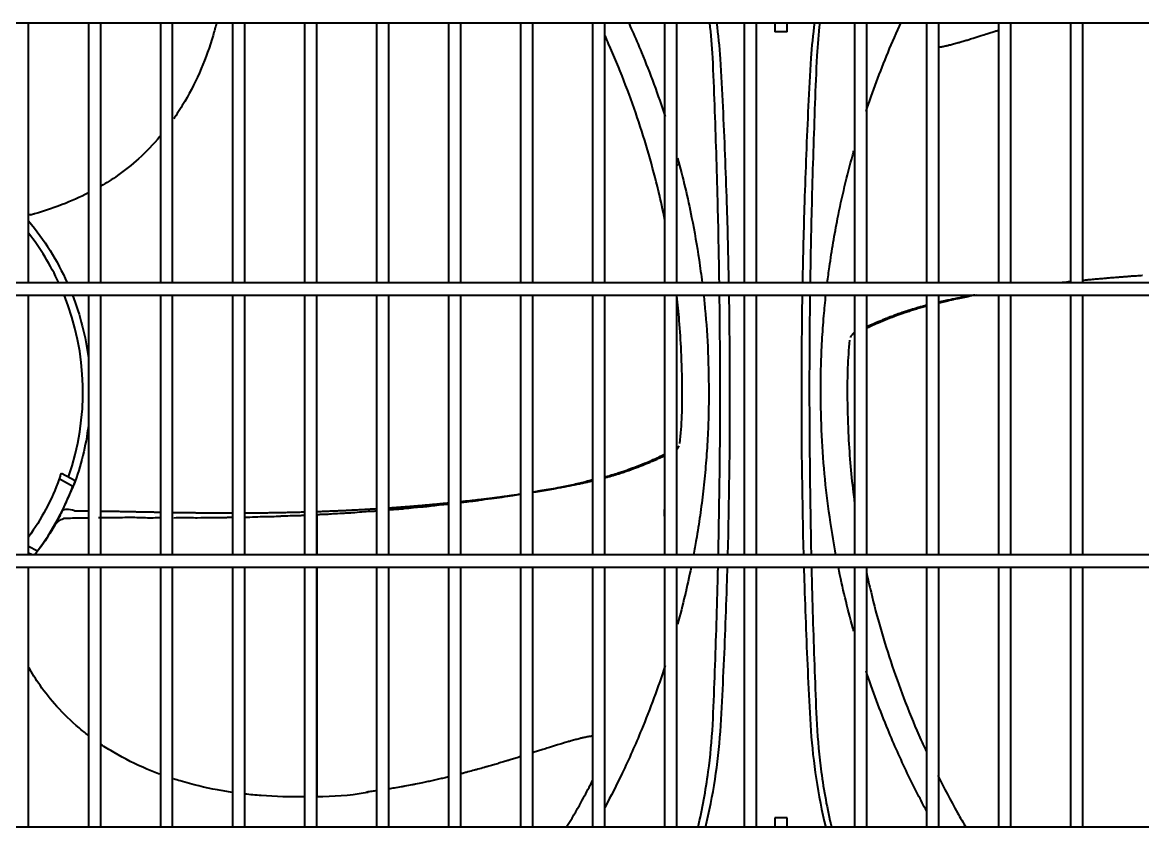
# Model space of a CAD drawing. Extents: x 58467 to 79089, y -33726 to -17391.
# Drawn here: x 78410.26 to 78446.81, y -19302.02 to -19275.75 of the extents above; entities that cross this region are included whole.
import ezdxf

# ---------------------------------------------------------------- set-up
doc = ezdxf.new("R2010")
doc.units = 0
doc.header["$LTSCALE"] = 100
doc.layers.add('+ENTE-ST-DOSEME USTU KONDDRENAJ', color=110, linetype='DOSEMEUSTUKONDENSDRENAJ_LINE', lineweight=40)
doc.linetypes.add('DOSEMEUSTUKONDENSDRENAJ_LINE', pattern='A,300,-40,["CD",Standard,S=15,R=0,X=-35,Y=-7.5],0', length=340)

# ---------------------------------------------------------------- blocks, each defined once
blk = doc.blocks.new('2 KAT SOL')
at = {"color": 3}
for p, q in [((54065.854, -31976.849, -3.539), (54184.216, -31976.849, -3.539)), ((54101.055, -31985.329, -3.539), (54101.055, -31976.85, -3.539)), ((54103.006, -31976.85, -3.539), (54103.006, -31985.329, -3.539)), ((54103.406, -31985.329, -3.539), (54103.406, -31976.85, -3.539)), ((54105.355, -31976.85, -3.539), (54105.355, -31985.329, -3.539)), ((54105.755, -31985.329, -3.539), (54105.755, -31976.85, -3.539)), ((54107.705, -31976.85, -3.539), (54107.705, -31985.329, -3.539)), ((54108.105, -31985.329, -3.539), (54108.105, -31976.85, -3.539)), ((54110.055, -31976.85, -3.539), (54110.055, -31985.329, -3.539)), ((54110.455, -31985.329, -3.539), (54110.455, -31976.85, -3.539)), ((54112.404, -31976.85, -3.539), (54112.404, -31985.329, -3.539)), ((54112.804, -31985.329, -3.539), (54112.804, -31976.85, -3.539)), ((54114.754, -31976.85, -3.539), (54114.754, -31985.329, -3.539)), ((54115.154, -31985.329, -3.539), (54115.154, -31976.85, -3.539)), ((54117.104, -31976.85, -3.539), (54117.104, -31985.329, -3.539)), ((54117.503, -31985.329, -3.539), (54117.503, -31976.85, -3.539)), ((54119.453, -31976.85, -3.539), (54119.453, -31985.329, -3.539)), ((54119.853, -31985.329, -3.539), (54119.853, -31976.85, -3.539)), ((54121.803, -31976.85, -3.539), (54121.803, -31985.329, -3.539)), ((54122.203, -31985.329, -3.539), (54122.203, -31976.85, -3.539)), ((54124.402, -31976.85, -3.539), (54124.402, -31985.328, -3.539)), ((54124.802, -31985.328, -3.539), (54124.802, -31976.85, -3.539)), ((54125.402, -31976.849, -3.539), (54125.402, -31977.149, -3.539)), ((54125.802, -31977.149, -3.539), (54125.802, -31976.849, -3.539)), ((54128.002, -31976.85, -3.539), (54128.002, -31985.329, -3.539)), ((54128.402, -31985.329, -3.539), (54128.402, -31976.85, -3.539)), ((54130.351, -31976.85, -3.539), (54130.351, -31985.329, -3.539)), ((54130.751, -31985.329, -3.539), (54130.751, -31976.85, -3.539)), ((54132.701, -31976.85, -3.539), (54132.701, -31985.329, -3.539)), ((54133.101, -31985.329, -3.539), (54133.101, -31976.85, -3.539)), ((54135.051, -31976.85, -3.539), (54135.051, -31985.329, -3.539)), ((54135.451, -31985.329, -3.539), (54135.451, -31976.85, -3.539)), ((54122.252, -31981.47, -3.539), (54122.203, -31981.511, -3.539)), ((54184.216, -31985.328, -3.539), (54065.854, -31985.328, -3.539)), ((54065.854, -31985.728, -3.539), (54184.216, -31985.728, -3.539)), ((54101.055, -31994.206, -3.539), (54101.055, -31985.729, -3.539)), ((54103.006, -31985.729, -3.539), (54103.006, -31994.206, -3.539)), ((54103.406, -31994.206, -3.539), (54103.406, -31985.729, -3.539)), ((54105.355, -31985.729, -3.539), (54105.355, -31994.206, -3.539)), ((54105.755, -31994.206, -3.539), (54105.755, -31985.729, -3.539)), ((54107.705, -31985.729, -3.539), (54107.705, -31994.206, -3.539)), ((54108.105, -31994.206, -3.539), (54108.105, -31985.729, -3.539)), ((54110.055, -31985.729, -3.539), (54110.055, -31994.206, -3.539)), ((54110.455, -31994.206, -3.539), (54110.455, -31985.729, -3.539)), ((54112.404, -31985.729, -3.539), (54112.404, -31994.206, -3.539)), ((54112.804, -31994.206, -3.539), (54112.804, -31985.729, -3.539)), ((54114.754, -31985.729, -3.539), (54114.754, -31994.206, -3.539)), ((54115.154, -31994.206, -3.539), (54115.154, -31985.729, -3.539)), ((54117.104, -31985.729, -3.539), (54117.104, -31994.206, -3.539)), ((54117.503, -31994.206, -3.539), (54117.503, -31985.729, -3.539)), ((54119.453, -31985.729, -3.539), (54119.453, -31994.206, -3.539)), ((54119.853, -31994.206, -3.539), (54119.853, -31985.729, -3.539)), ((54121.803, -31985.729, -3.539), (54121.803, -31994.206, -3.539)), ((54122.203, -31994.206, -3.539), (54122.203, -31985.729, -3.539)), ((54124.402, -31985.728, -3.539), (54124.402, -31994.207, -3.539)), ((54124.802, -31994.207, -3.539), (54124.802, -31985.728, -3.539)), ((54128.002, -31985.729, -3.539), (54128.002, -31994.206, -3.539)), ((54128.402, -31994.206, -3.539), (54128.402, -31985.729, -3.539)), ((54130.351, -31985.729, -3.539), (54130.351, -31994.206, -3.539)), ((54130.751, -31994.206, -3.539), (54130.751, -31985.729, -3.539)), ((54132.701, -31985.729, -3.539), (54132.701, -31994.206, -3.539)), ((54133.101, -31994.206, -3.539), (54133.101, -31985.729, -3.539)), ((54135.051, -31985.729, -3.539), (54135.051, -31994.206, -3.539)), ((54135.451, -31994.206, -3.539), (54135.451, -31985.729, -3.539)), ((54102.501, -31991.972, -3.539), (54102.057, -31991.729, -3.539)), ((54102.125, -31991.538, -3.539), (54102.571, -31991.782, -3.539)), ((54110.459, -31992.886, -3.539), (54110.459, -31994.207, -3.539)), ((54101.055, -31993.916, -3.539), (54101.346, -31994.076, -3.539)), ((54184.216, -31994.207, -3.539), (54065.854, -31994.207, -3.539)), ((54101.168, -31994.207, -3.539), (54101.055, -31994.145, -3.539)), ((54065.854, -31994.607, -3.539), (54184.216, -31994.607, -3.539)), ((54101.055, -32003.085, -3.539), (54101.055, -31994.606, -3.539)), ((54103.006, -31994.606, -3.539), (54103.006, -32003.085, -3.539)), ((54103.406, -32003.085, -3.539), (54103.406, -31994.606, -3.539)), ((54105.355, -31994.606, -3.539), (54105.355, -32003.085, -3.539)), ((54105.755, -32003.085, -3.539), (54105.755, -31994.606, -3.539)), ((54107.705, -31994.606, -3.539), (54107.705, -32003.085, -3.539)), ((54108.105, -32003.085, -3.539), (54108.105, -31994.606, -3.539)), ((54110.055, -31994.606, -3.539), (54110.055, -32003.085, -3.539)), ((54110.455, -32003.085, -3.539), (54110.455, -31994.606, -3.539)), ((54110.459, -31994.607, -3.539), (54110.459, -32002.084, -3.539)), ((54112.404, -31994.606, -3.539), (54112.404, -32003.085, -3.539)), ((54112.804, -32003.085, -3.539), (54112.804, -31994.606, -3.539)), ((54114.754, -31994.606, -3.539), (54114.754, -32003.085, -3.539)), ((54115.154, -32003.085, -3.539), (54115.154, -31994.606, -3.539)), ((54117.104, -31994.606, -3.539), (54117.104, -32003.085, -3.539)), ((54117.503, -32003.085, -3.539), (54117.503, -31994.606, -3.539)), ((54119.453, -31994.606, -3.539), (54119.453, -32003.085, -3.539)), ((54119.853, -32003.085, -3.539), (54119.853, -31994.606, -3.539)), ((54121.803, -31994.606, -3.539), (54121.803, -32003.085, -3.539)), ((54122.203, -32003.085, -3.539), (54122.203, -31994.606, -3.539)), ((54124.402, -31994.607, -3.539), (54124.402, -32003.085, -3.539)), ((54124.802, -32003.085, -3.539), (54124.802, -31994.607, -3.539)), ((54128.002, -31994.606, -3.539), (54128.002, -32003.085, -3.539)), ((54128.402, -32003.085, -3.539), (54128.402, -31994.606, -3.539)), ((54130.351, -31994.606, -3.539), (54130.351, -32003.085, -3.539)), ((54130.751, -32003.085, -3.539), (54130.751, -31994.606, -3.539)), ((54132.701, -31994.606, -3.539), (54132.701, -32003.085, -3.539)), ((54133.101, -32003.085, -3.539), (54133.101, -31994.606, -3.539)), ((54135.051, -31994.606, -3.539), (54135.051, -32003.085, -3.539)), ((54135.451, -32003.085, -3.539), (54135.451, -31994.606, -3.539)), ((54125.402, -32002.785, -3.539), (54125.402, -32003.085, -3.539)), ((54125.802, -32002.785, -3.539), (54125.402, -32002.785, -3.539)), ((54125.802, -32003.085, -3.539), (54125.802, -32002.785, -3.539)), ((54184.216, -32003.085, -3.539), (54065.854, -32003.085, -3.539))]:
    blk.add_line(p, q, dxfattribs=at)
at = {"color": 3, "extrusion": (5.03151e-06, -5.39034e-06, 1)}
blk.add_arc((54101.1, -31982.606, -3.096), 0.5, 264.8443, 286.4677, dxfattribs=at)
at = {"color": 3, "extrusion": (0, 0, -1)}
for centre, radius, start, end in [((-54094.375, -31988.889, 3.539), 8.702, 140.1375, 155.8505), ((-54094.377, -31988.884, 3.539), 8.699, 158.7281, 172.7104), ((-54094.377, -31988.884, 3.539), 8.699, 187.2888, 200.4357), ((-54094.376, -31988.884, 3.539), 8.191, 200.3267, 215.3728), ((-54094.376, -31988.884, 3.539), 8.699, 207.6697, 217.7283)]:
    blk.add_arc(centre, radius, start, end, dxfattribs=at)
at = {"color": 3}
for centre, radius, start, end in [((54094.376, -31988.884, -3.539), 8.449, 24.8886, 37.7673), ((54094.377, -31988.885, -3.539), 8.449, 340.7965, 21.9425), ((54094.375, -31988.879, -3.539), 8.694, 323.2955, 339.1626), ((54122.891, -31992.833, -3.539), 1.1, 171.8382, 188.1618), ((54122.891, -31992.833, -3.539), 1.795, 261.0565, 262.7284)]:
    blk.add_arc(centre, radius, start, end, dxfattribs=at)
for points, knots in [([(54107.186, -31976.853, -3.539), (54107.151, -31976.99, -3.539), (54107.011, -31977.494, -3.539), (54106.702, -31978.365, -3.539), (54106.261, -31979.252, -3.539), (54105.927, -31979.78, -3.539), (54105.8, -31979.962, -3.539), (54105.789, -31979.978, -3.539)], [0, 0, 0, 0, 0.124316, 0.45964, 0.807719, 0.983963, 1, 1, 1, 1]), ([(54120.623, -31976.836, -3.539), (54120.665, -31976.927, -3.539), (54120.812, -31977.252, -3.539), (54121.246, -31978.263, -3.539), (54121.593, -31979.202, -3.539), (54121.824, -31979.91, -3.539)], [0, 0, 0, 0, 0.090907, 0.323924, 1, 1, 1, 1]), ([(54123.592, -31985.327, -3.539), (54123.579, -31984.433, -3.539), (54123.561, -31983.54, -3.539), (54123.512, -31981.61, -3.539), (54123.479, -31980.574, -3.539), (54123.419, -31979.021, -3.539), (54123.403, -31978.503, -3.539), (54123.354, -31977.605, -3.539), (54123.323, -31977.225, -3.539), (54123.28, -31976.847, -3.539)], [0, 0, 0, 0, 0.315659, 0.315659, 0.681641, 0.681641, 0.864632, 0.864632, 1, 1, 1, 1]), ([(54123.904, -31985.328, -3.539), (54123.888, -31984.458, -3.539), (54123.866, -31983.589, -3.539), (54123.805, -31981.676, -3.539), (54123.763, -31980.633, -3.539), (54123.687, -31979.069, -3.539), (54123.666, -31978.547, -3.539), (54123.601, -31977.632, -3.539), (54123.561, -31977.239, -3.539), (54123.509, -31976.846, -3.539)], [0, 0, 0, 0, 0.307076, 0.307076, 0.675824, 0.675824, 0.860198, 0.860198, 1, 1, 1, 1]), ([(54126.695, -31976.847, -3.539), (54126.644, -31977.232, -3.539), (54126.604, -31977.619, -3.539), (54126.54, -31978.528, -3.539), (54126.518, -31979.05, -3.539), (54126.442, -31980.617, -3.539), (54126.4, -31981.663, -3.539), (54126.339, -31983.581, -3.539), (54126.317, -31984.454, -3.539), (54126.301, -31985.327, -3.539)], [0, 0, 0, 0, 0.136943, 0.136943, 0.321752, 0.321752, 0.691369, 0.691369, 1, 1, 1, 1]), ([(54126.865, -31976.849, -3.539), (54126.825, -31977.206, -3.539), (54126.794, -31977.565, -3.539), (54126.744, -31978.444, -3.539), (54126.728, -31978.965, -3.539), (54126.668, -31980.527, -3.539), (54126.635, -31981.569, -3.539), (54126.585, -31983.516, -3.539), (54126.566, -31984.422, -3.539), (54126.553, -31985.327, -3.539)], [0, 0, 0, 0, 0.126998, 0.126998, 0.311253, 0.311253, 0.679764, 0.679764, 1, 1, 1, 1]), ([(54128.376, -31979.745, -3.539), (54128.592, -31979.093, -3.539), (54128.957, -31978.115, -3.539), (54129.374, -31977.16, -3.539), (54129.522, -31976.836, -3.539)], [0, 0, 0, 0, 0.658433, 1, 1, 1, 1]), ([(54121.815, -31983.283, -3.539), (54121.751, -31982.969, -3.539), (54121.504, -31981.856, -3.539), (54120.954, -31979.938, -3.539), (54120.299, -31978.247, -3.539), (54119.903, -31977.365, -3.539), (54119.865, -31977.283, -3.539)], [0, 0, 0, 0, 0.157183, 0.558604, 0.95857, 1, 1, 1, 1]), ([(54125.802, -31977.149, -3.539), (54125.802, -31977.149, -3.539), (54125.8, -31977.149, -3.539), (54125.791, -31977.149, -3.539), (54125.782, -31977.149, -3.539), (54125.758, -31977.149, -3.539), (54125.743, -31977.149, -3.539), (54125.707, -31977.149, -3.539), (54125.687, -31977.149, -3.539), (54125.645, -31977.149, -3.539), (54125.622, -31977.149, -3.539), (54125.577, -31977.149, -3.539), (54125.555, -31977.149, -3.539), (54125.512, -31977.149, -3.539), (54125.492, -31977.149, -3.539), (54125.458, -31977.149, -3.539), (54125.443, -31977.149, -3.539), (54125.419, -31977.149, -3.539), (54125.411, -31977.149, -3.539), (54125.403, -31977.149, -3.539), (54125.402, -31977.149, -3.539), (54125.402, -31977.149, -3.539)], [0, 0, 0, 0, 0.072796, 0.072796, 0.180355, 0.180355, 0.287914, 0.287914, 0.395473, 0.395473, 0.503031, 0.503031, 0.61059, 0.61059, 0.718149, 0.718149, 0.825708, 0.825708, 0.933267, 0.933267, 1, 1, 1, 1]), ([(54130.744, -31977.643, -3.539), (54130.746, -31977.643, -3.539), (54130.766, -31977.64, -3.539), (54130.803, -31977.635, -3.539), (54130.866, -31977.623, -3.539), (54130.926, -31977.611, -3.539), (54131.003, -31977.595, -3.539), (54131.082, -31977.576, -3.539), (54131.163, -31977.556, -3.539), (54131.236, -31977.537, -3.539), (54131.309, -31977.517, -3.539), (54131.397, -31977.493, -3.539), (54131.488, -31977.467, -3.539), (54131.595, -31977.435, -3.539), (54131.69, -31977.407, -3.539), (54131.787, -31977.377, -3.539), (54131.886, -31977.346, -3.539), (54132.001, -31977.31, -3.539), (54132.119, -31977.273, -3.539), (54132.224, -31977.24, -3.539), (54132.33, -31977.206, -3.539), (54132.453, -31977.167, -3.539), (54132.579, -31977.127, -3.539), (54132.66, -31977.102, -3.539), (54132.696, -31977.09, -3.539), (54132.7, -31977.089, -3.539)], [0, 0, 0, 0, 0.004044, 0.044465, 0.084886, 0.125307, 0.165729, 0.22636, 0.266782, 0.307203, 0.347624, 0.388045, 0.448677, 0.489098, 0.54973, 0.590151, 0.630573, 0.691204, 0.751836, 0.792257, 0.832679, 0.89331, 0.953942, 0.994364, 1, 1, 1, 1]), ([(54105.356, -31980.543, -3.539), (54105.351, -31980.549, -3.539), (54105.131, -31980.81, -3.539), (54104.688, -31981.269, -3.539), (54104.027, -31981.796, -3.539), (54103.598, -31982.071, -3.539), (54103.414, -31982.178, -3.539)], [0, 0, 0, 0, 0.009856, 0.405385, 0.751633, 1, 1, 1, 1]), ([(54122.23, -31981.267, -3.539), (54122.405, -31981.907, -3.539), (54122.665, -31983.008, -3.539), (54122.903, -31984.367, -3.539), (54122.999, -31985.077, -3.539), (54123.03, -31985.325, -3.539)], [0, 0, 0, 0, 0.48072, 0.818915, 1, 1, 1, 1]), ([(54127.115, -31985.325, -3.539), (54127.137, -31985.152, -3.539), (54127.194, -31984.715, -3.539), (54127.303, -31984.018, -3.539), (54127.529, -31982.796, -3.539), (54127.765, -31981.802, -3.539), (54127.969, -31981.073, -3.539), (54127.98, -31981.03, -3.539)], [0, 0, 0, 0, 0.119341, 0.301439, 0.482327, 0.969974, 1, 1, 1, 1]), ([(54103.009, -31982.399, -3.539), (54102.729, -31982.541, -3.539), (54102.11, -31982.812, -3.539), (54101.469, -31983.026, -3.539), (54101.119, -31983.122, -3.539)], [0, 0, 0, 0, 0.466455, 1, 1, 1, 1]), ([(54135.049, -31985.296, -3.539), (54135.003, -31985.301, -3.539), (54134.927, -31985.309, -3.539), (54134.83, -31985.32, -3.539), (54134.779, -31985.325, -3.539), (54134.758, -31985.328, -3.539)], [0, 0, 0, 0, 0.46864, 0.785024, 1, 1, 1, 1]), ([(54137.401, -31985.094, -3.539), (54137.396, -31985.094, -3.539), (54137.327, -31985.099, -3.539), (54137.207, -31985.107, -3.539), (54137.043, -31985.119, -3.539), (54136.897, -31985.13, -3.539), (54136.752, -31985.141, -3.539), (54136.593, -31985.153, -3.539), (54136.435, -31985.166, -3.539), (54136.278, -31985.179, -3.539), (54136.12, -31985.193, -3.539), (54135.979, -31985.205, -3.539), (54135.822, -31985.22, -3.539), (54135.68, -31985.233, -3.539), (54135.545, -31985.246, -3.539), (54135.473, -31985.253, -3.539), (54135.449, -31985.255, -3.539)], [0, 0, 0, 0, 0.007103, 0.105116, 0.178625, 0.252135, 0.325644, 0.399153, 0.497166, 0.570676, 0.644185, 0.742198, 0.791204, 0.889217, 0.962726, 1, 1, 1, 1]), ([(54122.306, -31990.567, -3.539), (54122.336, -31990.264, -3.539), (54122.379, -31989.672, -3.539), (54122.384, -31988.67, -3.539), (54122.36, -31987.637, -3.539), (54122.294, -31986.624, -3.539), (54122.235, -31986.024, -3.539), (54122.205, -31985.755, -3.539)], [0, 0, 0, 0, 0.183902, 0.361313, 0.620544, 0.830062, 1, 1, 1, 1]), ([(54123.077, -31985.727, -3.539), (54123.086, -31985.814, -3.539), (54123.145, -31986.375, -3.539), (54123.227, -31987.421, -3.539), (54123.241, -31988.381, -3.539), (54123.248, -31988.864, -3.539)], [0, 0, 0, 0, 0.083377, 0.539095, 1, 1, 1, 1]), ([(54126.897, -31988.864, -3.539), (54126.9, -31988.589, -3.539), (54126.904, -31988.041, -3.539), (54126.941, -31987.222, -3.539), (54126.995, -31986.451, -3.539), (54127.044, -31985.954, -3.539), (54127.068, -31985.727, -3.539)], [0, 0, 0, 0, 0.262384, 0.523093, 0.782124, 1, 1, 1, 1]), ([(54131.97, -31985.728, -3.539), (54131.969, -31985.728, -3.539), (54131.871, -31985.746, -3.539), (54131.624, -31985.799, -3.539), (54131.391, -31985.843, -3.539), (54131.041, -31985.92, -3.539), (54130.883, -31985.969, -3.539), (54130.756, -31986, -3.539), (54130.752, -31986.001, -3.539)], [0, 0, 0, 0, 0.002202, 0.228493, 0.627967, 0.70862, 0.991569, 1, 1, 1, 1]), ([(54131.922, -31985.729, -3.539), (54131.914, -31985.73, -3.539), (54131.878, -31985.736, -3.539), (54131.786, -31985.753, -3.539), (54131.675, -31985.774, -3.539), (54131.538, -31985.8, -3.539), (54131.43, -31985.821, -3.539), (54131.294, -31985.848, -3.539), (54131.187, -31985.87, -3.539), (54131.066, -31985.896, -3.539), (54130.96, -31985.919, -3.539), (54130.851, -31985.943, -3.539), (54130.782, -31985.959, -3.539), (54130.752, -31985.966, -3.539)], [0, 0, 0, 0, 0.019315, 0.08873, 0.227561, 0.296976, 0.435806, 0.505221, 0.644052, 0.713467, 0.81759, 0.921713, 1, 1, 1, 1]), ([(54130.351, -31986.065, -3.539), (54130.331, -31986.07, -3.539), (54130.286, -31986.082, -3.539), (54130.203, -31986.105, -3.539), (54130.103, -31986.132, -3.539), (54130.004, -31986.161, -3.539), (54129.909, -31986.19, -3.539), (54129.811, -31986.22, -3.539), (54129.715, -31986.25, -3.539), (54129.631, -31986.278, -3.539), (54129.549, -31986.306, -3.539), (54129.456, -31986.338, -3.539), (54129.364, -31986.371, -3.539), (54129.285, -31986.401, -3.539), (54129.207, -31986.43, -3.539), (54129.131, -31986.46, -3.539), (54129.044, -31986.494, -3.539), (54128.97, -31986.524, -3.539), (54128.898, -31986.554, -3.539), (54128.837, -31986.58, -3.539), (54128.776, -31986.605, -3.539), (54128.709, -31986.634, -3.539), (54128.642, -31986.662, -3.539), (54128.577, -31986.691, -3.539), (54128.525, -31986.713, -3.539), (54128.47, -31986.737, -3.539), (54128.431, -31986.754, -3.539), (54128.404, -31986.766, -3.539), (54128.394, -31986.77, -3.539)], [0, 0, 0, 0, 0.025302, 0.058842, 0.109154, 0.159465, 0.193006, 0.243317, 0.293628, 0.327169, 0.36071, 0.411021, 0.461332, 0.494873, 0.528414, 0.578725, 0.612266, 0.662577, 0.696118, 0.729658, 0.763199, 0.79674, 0.847051, 0.880592, 0.914133, 0.947674, 0.981214, 1, 1, 1, 1]), ([(54130.35, -31986.093, -3.539), (54130.314, -31986.102, -3.539), (54130.215, -31986.128, -3.539), (54130.091, -31986.165, -3.539), (54129.995, -31986.193, -3.539), (54129.905, -31986.22, -3.539), (54129.782, -31986.261, -3.539), (54129.601, -31986.321, -3.539), (54129.261, -31986.442, -3.539), (54128.886, -31986.594, -3.539), (54128.558, -31986.737, -3.539), (54128.439, -31986.796, -3.539), (54128.399, -31986.815, -3.539)], [0, 0, 0, 0, 0.053839, 0.149249, 0.203333, 0.226493, 0.301247, 0.373104, 0.496736, 0.801431, 0.930492, 1, 1, 1, 1]), ([(54127.998, -31986.959, -3.539), (54127.987, -31986.965, -3.539), (54127.95, -31986.989, -3.539), (54127.909, -31987.036, -3.539), (54127.875, -31987.087, -3.539), (54127.861, -31987.114, -3.539)], [0, 0, 0, 0, 0.14858, 0.57746, 1, 1, 1, 1]), ([(54127.839, -31987.2, -3.539), (54127.809, -31987.504, -3.539), (54127.766, -31988.096, -3.539), (54127.761, -31989.098, -3.539), (54127.785, -31990.131, -3.539), (54127.855, -31991.195, -3.539), (54127.93, -31991.945, -3.539), (54127.982, -31992.363, -3.539), (54127.994, -31992.462, -3.539)], [0, 0, 0, 0, 0.167977, 0.330025, 0.566807, 0.758181, 0.942521, 1, 1, 1, 1]), ([(54123.248, -31988.864, -3.539), (54123.246, -31989.139, -3.539), (54123.241, -31989.687, -3.539), (54123.205, -31990.506, -3.539), (54123.147, -31991.318, -3.539), (54123.067, -31992.123, -3.539), (54122.965, -31992.92, -3.539), (54122.857, -31993.615, -3.539), (54122.78, -31994.043, -3.539), (54122.749, -31994.209, -3.539)], [0, 0, 0, 0, 0.153416, 0.305853, 0.457308, 0.607781, 0.75727, 0.905773, 1, 1, 1, 1]), ([(54127.397, -31994.21, -3.539), (54127.33, -31993.856, -3.539), (54127.191, -31993.036, -3.539), (54127.03, -31991.736, -3.539), (54126.918, -31990.307, -3.539), (54126.904, -31989.347, -3.539), (54126.897, -31988.864, -3.539)], [0, 0, 0, 0, 0.200697, 0.464092, 0.73053, 1, 1, 1, 1]), ([(54122.206, -31990.765, -3.539), (54122.217, -31990.754, -3.539), (54122.244, -31990.721, -3.539), (54122.27, -31990.681, -3.539), (54122.284, -31990.653, -3.539)], [0, 0, 0, 0, 0.363149, 1, 1, 1, 1]), ([(54119.854, -31991.66, -3.539), (54119.87, -31991.655, -3.539), (54119.948, -31991.634, -3.539), (54120.055, -31991.603, -3.539), (54120.15, -31991.575, -3.539), (54120.241, -31991.548, -3.539), (54120.363, -31991.507, -3.539), (54120.544, -31991.447, -3.539), (54120.884, -31991.326, -3.539), (54121.259, -31991.174, -3.539), (54121.609, -31991.021, -3.539), (54121.747, -31990.952, -3.539), (54121.804, -31990.924, -3.539)], [0, 0, 0, 0, 0.024177, 0.119177, 0.173029, 0.19609, 0.270523, 0.342071, 0.465172, 0.768559, 0.897066, 1, 1, 1, 1]), ([(54119.856, -31991.686, -3.539), (54119.881, -31991.68, -3.539), (54119.943, -31991.663, -3.539), (54120.042, -31991.635, -3.539), (54120.141, -31991.607, -3.539), (54120.236, -31991.578, -3.539), (54120.335, -31991.548, -3.539), (54120.431, -31991.517, -3.539), (54120.514, -31991.49, -3.539), (54120.596, -31991.462, -3.539), (54120.689, -31991.43, -3.539), (54120.781, -31991.396, -3.539), (54120.86, -31991.367, -3.539), (54120.938, -31991.338, -3.539), (54121.015, -31991.308, -3.539), (54121.101, -31991.273, -3.539), (54121.175, -31991.243, -3.539), (54121.247, -31991.214, -3.539), (54121.308, -31991.188, -3.539), (54121.369, -31991.163, -3.539), (54121.437, -31991.134, -3.539), (54121.503, -31991.106, -3.539), (54121.568, -31991.077, -3.539), (54121.62, -31991.055, -3.539), (54121.675, -31991.031, -3.539), (54121.721, -31991.011, -3.539), (54121.771, -31990.989, -3.539), (54121.796, -31990.978, -3.539), (54121.807, -31990.973, -3.539)], [0, 0, 0, 0, 0.03153, 0.081147, 0.130764, 0.163842, 0.21346, 0.263077, 0.296155, 0.329233, 0.37885, 0.428467, 0.461545, 0.494623, 0.54424, 0.577319, 0.626936, 0.660014, 0.693092, 0.72617, 0.759248, 0.808865, 0.841943, 0.875021, 0.908099, 0.941178, 0.974256, 1, 1, 1, 1]), ([(54102.057, -31991.729, -3.539), (54102.065, -31991.708, -3.539), (54102.073, -31991.686, -3.539), (54102.088, -31991.645, -3.539), (54102.094, -31991.626, -3.539), (54102.106, -31991.592, -3.539), (54102.111, -31991.578, -3.539), (54102.119, -31991.555, -3.539), (54102.122, -31991.547, -3.539), (54102.124, -31991.54, -3.539), (54102.125, -31991.538, -3.539), (54102.125, -31991.538, -3.539)], [0, 0, 0, 0, 0.21816, 0.21816, 0.436362, 0.436362, 0.653817, 0.653817, 0.868707, 0.868707, 1, 1, 1, 1]), ([(54102.571, -31991.782, -3.539), (54102.571, -31991.782, -3.539), (54102.57, -31991.786, -3.539), (54102.565, -31991.8, -3.539), (54102.561, -31991.81, -3.539), (54102.552, -31991.836, -3.539), (54102.546, -31991.852, -3.539), (54102.533, -31991.888, -3.539), (54102.525, -31991.908, -3.539), (54102.512, -31991.943, -3.539), (54102.507, -31991.958, -3.539), (54102.501, -31991.972, -3.539)], [0, 0, 0, 0, 0.211758, 0.211758, 0.423432, 0.423432, 0.636431, 0.636431, 0.852021, 0.852021, 1, 1, 1, 1]), ([(54117.504, -31992.156, -3.539), (54117.541, -31992.149, -3.539), (54117.666, -31992.122, -3.539), (54117.838, -31992.094, -3.539), (54118.033, -31992.065, -3.539), (54118.232, -31992.03, -3.539), (54118.521, -31991.969, -3.539), (54118.754, -31991.925, -3.539), (54119.105, -31991.848, -3.539), (54119.281, -31991.793, -3.539), (54119.429, -31991.759, -3.539), (54119.452, -31991.753, -3.539)], [0, 0, 0, 0, 0.053106, 0.183061, 0.25229, 0.323469, 0.470338, 0.72961, 0.781957, 0.965599, 1, 1, 1, 1]), ([(54117.505, -31992.16, -3.539), (54117.538, -31992.154, -3.539), (54117.613, -31992.142, -3.539), (54117.732, -31992.123, -3.539), (54117.861, -31992.102, -3.539), (54117.991, -31992.08, -3.539), (54118.12, -31992.058, -3.539), (54118.233, -31992.038, -3.539), (54118.359, -31992.015, -3.539), (54118.47, -31991.994, -3.539), (54118.607, -31991.968, -3.539), (54118.716, -31991.947, -3.539), (54118.851, -31991.92, -3.539), (54118.959, -31991.898, -3.539), (54119.079, -31991.872, -3.539), (54119.185, -31991.849, -3.539), (54119.304, -31991.822, -3.539), (54119.393, -31991.802, -3.539), (54119.443, -31991.79, -3.539), (54119.453, -31991.788, -3.539)], [0, 0, 0, 0, 0.048356, 0.112135, 0.175914, 0.239693, 0.303472, 0.367251, 0.409771, 0.49481, 0.537329, 0.622368, 0.664887, 0.749926, 0.792445, 0.856225, 0.920004, 0.983783, 1, 1, 1, 1]), ([(54102.157, -31992.769, -3.539), (54102.167, -31992.749, -3.539), (54102.176, -31992.729, -3.539), (54102.231, -31992.612, -3.539), (54102.274, -31992.515, -3.539), (54102.357, -31992.331, -3.539), (54102.395, -31992.245, -3.539), (54102.466, -31992.08, -3.539), (54102.499, -31992, -3.539), (54102.529, -31991.921, -3.539)], [0, 0, 0, 0, 0.07319, 0.07319, 0.416738, 0.416738, 0.719921, 0.719921, 1, 1, 1, 1]), ([(54115.155, -31992.465, -3.539), (54115.181, -31992.463, -3.539), (54115.238, -31992.456, -3.539), (54115.355, -31992.444, -3.539), (54115.492, -31992.428, -3.539), (54115.644, -31992.411, -3.539), (54115.796, -31992.393, -3.539), (54115.932, -31992.377, -3.539), (54116.083, -31992.358, -3.539), (54116.22, -31992.341, -3.539), (54116.372, -31992.322, -3.539), (54116.509, -31992.304, -3.539), (54116.644, -31992.285, -3.539), (54116.792, -31992.265, -3.539), (54116.923, -31992.247, -3.539), (54117.031, -31992.231, -3.539), (54117.081, -31992.224, -3.539), (54117.101, -31992.221, -3.539)], [0, 0, 0, 0, 0.039359, 0.085754, 0.178543, 0.248135, 0.317727, 0.410516, 0.456911, 0.5497, 0.619292, 0.688884, 0.758476, 0.828068, 0.920857, 0.967252, 1, 1, 1, 1]), ([(54115.158, -31992.495, -3.539), (54115.223, -31992.486, -3.539), (54115.368, -31992.466, -3.539), (54115.552, -31992.448, -3.539), (54115.847, -31992.413, -3.539), (54116.071, -31992.369, -3.539), (54116.334, -31992.341, -3.539), (54116.584, -31992.309, -3.539), (54116.835, -31992.265, -3.539), (54117.013, -31992.237, -3.539), (54117.101, -31992.224, -3.539)], [0, 0, 0, 0, 0.113321, 0.262749, 0.319434, 0.510079, 0.587964, 0.672012, 0.853439, 1, 1, 1, 1]), ([(54112.803, -31992.732, -3.539), (54112.856, -31992.728, -3.539), (54112.965, -31992.721, -3.539), (54113.137, -31992.71, -3.539), (54113.367, -31992.688, -3.539), (54113.606, -31992.658, -3.539), (54113.819, -31992.639, -3.539), (54113.999, -31992.627, -3.539), (54114.17, -31992.611, -3.539), (54114.387, -31992.576, -3.539), (54114.605, -31992.56, -3.539), (54114.732, -31992.547, -3.539), (54114.755, -31992.545, -3.539)], [0, 0, 0, 0, 0.073989, 0.153729, 0.239276, 0.420725, 0.584233, 0.647352, 0.701423, 0.819298, 0.967653, 1, 1, 1, 1]), ([(54112.804, -31992.67, -3.539), (54112.854, -31992.667, -3.539), (54112.953, -31992.66, -3.539), (54113.102, -31992.649, -3.539), (54113.249, -31992.638, -3.539), (54113.393, -31992.627, -3.539), (54113.552, -31992.615, -3.539), (54113.71, -31992.602, -3.539), (54113.867, -31992.589, -3.539), (54114.025, -31992.575, -3.539), (54114.166, -31992.563, -3.539), (54114.323, -31992.548, -3.539), (54114.465, -31992.535, -3.539), (54114.62, -31992.52, -3.539), (54114.711, -31992.511, -3.539), (54114.755, -31992.507, -3.539)], [0, 0, 0, 0, 0.075163, 0.148659, 0.222156, 0.295652, 0.369148, 0.467143, 0.54064, 0.614136, 0.712131, 0.761129, 0.859124, 0.93262, 1, 1, 1, 1]), ([(54101.936, -31993.206, -3.539), (54101.96, -31993.17, -3.539), (54102.022, -31993.1, -3.539), (54102.155, -31993.031, -3.539), (54102.263, -31992.996, -3.539), (54102.32, -31993.005, -3.539), (54102.322, -31993.005, -3.539)], [0, 0, 0, 0, 0.282775, 0.623842, 0.989494, 1, 1, 1, 1]), ([(54102.552, -31992.77, -3.539), (54102.461, -31992.742, -3.539), (54102.375, -31992.726, -3.539), (54102.236, -31992.726, -3.539), (54102.183, -31992.741, -3.539), (54102.157, -31992.769, -3.539)], [0, 0, 0, 0, 0.5, 0.5, 1, 1, 1, 1]), ([(54102.198, -31993.01, -3.539), (54102.394, -31993.004, -3.539), (54102.663, -31992.996, -3.539), (54102.932, -31992.992, -3.539), (54103.005, -31992.991, -3.539)], [0, 0, 0, 0, 0.728232, 1, 1, 1, 1]), ([(54102.565, -31992.773, -3.539), (54102.581, -31992.773, -3.539), (54102.623, -31992.773, -3.539), (54102.707, -31992.772, -3.539), (54102.799, -31992.772, -3.539), (54102.893, -31992.772, -3.539), (54102.958, -31992.772, -3.539), (54102.996, -31992.772, -3.539), (54103.006, -31992.772, -3.539)], [0, 0, 0, 0, 0.114118, 0.296477, 0.570016, 0.752375, 0.934735, 1, 1, 1, 1]), ([(54103.338, -31992.989, -3.539), (54103.356, -31992.989, -3.539), (54103.397, -31992.988, -3.539), (54103.498, -31992.988, -3.539), (54103.621, -31992.989, -3.539), (54103.752, -31992.987, -3.539), (54103.861, -31992.99, -3.539), (54103.962, -31992.989, -3.539), (54104.124, -31992.982, -3.539), (54104.308, -31992.965, -3.539), (54104.588, -31992.981, -3.539), (54104.964, -31992.997, -3.539), (54105.204, -31992.989, -3.539), (54105.357, -31992.989, -3.539)], [0, 0, 0, 0, 0.023979, 0.057821, 0.139707, 0.202549, 0.263082, 0.301331, 0.341759, 0.491813, 0.616194, 0.749702, 1, 1, 1, 1]), ([(54103.405, -31992.776, -3.539), (54103.43, -31992.776, -3.539), (54103.484, -31992.777, -3.539), (54103.571, -31992.777, -3.539), (54103.67, -31992.779, -3.539), (54103.771, -31992.781, -3.539), (54103.887, -31992.782, -3.539), (54103.989, -31992.784, -3.539), (54104.105, -31992.786, -3.539), (54104.223, -31992.788, -3.539), (54104.343, -31992.79, -3.539), (54104.448, -31992.793, -3.539), (54104.555, -31992.795, -3.539), (54104.679, -31992.797, -3.539), (54104.806, -31992.799, -3.539), (54104.931, -31992.802, -3.539), (54105.057, -31992.805, -3.539), (54105.182, -31992.807, -3.539), (54105.282, -31992.809, -3.539), (54105.334, -31992.81, -3.539), (54105.355, -31992.81, -3.539)], [0, 0, 0, 0, 0.040122, 0.086532, 0.132942, 0.202558, 0.248968, 0.318584, 0.364994, 0.43461, 0.504225, 0.550636, 0.597046, 0.666662, 0.736277, 0.782688, 0.852303, 0.921919, 0.968329, 1, 1, 1, 1]), ([(54105.756, -31992.817, -3.539), (54105.773, -31992.818, -3.539), (54105.838, -31992.819, -3.539), (54105.934, -31992.82, -3.539), (54106.077, -31992.822, -3.539), (54106.207, -31992.824, -3.539), (54106.354, -31992.826, -3.539), (54106.487, -31992.828, -3.539), (54106.619, -31992.829, -3.539), (54106.767, -31992.831, -3.539), (54106.897, -31992.832, -3.539), (54107.043, -31992.833, -3.539), (54107.172, -31992.834, -3.539), (54107.318, -31992.835, -3.539), (54107.464, -31992.835, -3.539), (54107.593, -31992.835, -3.539), (54107.673, -31992.835, -3.539), (54107.704, -31992.835, -3.539)], [0, 0, 0, 0, 0.027433, 0.102463, 0.152482, 0.252522, 0.302541, 0.377571, 0.4526, 0.50262, 0.602659, 0.652679, 0.727708, 0.802738, 0.877767, 0.952797, 1, 1, 1, 1]), ([(54105.79, -31992.991, -3.539), (54105.891, -31992.987, -3.539), (54106.051, -31992.975, -3.539), (54106.315, -31992.988, -3.539), (54106.643, -31992.995, -3.539), (54106.96, -31992.98, -3.539), (54107.201, -31992.983, -3.539), (54107.364, -31992.985, -3.539), (54107.447, -31992.985, -3.539), (54107.561, -31992.978, -3.539), (54107.651, -31992.973, -3.539), (54107.704, -31992.972, -3.539)], [0, 0, 0, 0, 0.153476, 0.264532, 0.383214, 0.619071, 0.799507, 0.831601, 0.860485, 0.918311, 1, 1, 1, 1]), ([(54108.105, -31992.834, -3.539), (54108.141, -31992.834, -3.539), (54108.211, -31992.834, -3.539), (54108.347, -31992.833, -3.539), (54108.48, -31992.832, -3.539), (54108.645, -31992.83, -3.539), (54108.776, -31992.829, -3.539), (54108.94, -31992.827, -3.539), (54109.072, -31992.825, -3.539), (54109.236, -31992.822, -3.539), (54109.368, -31992.819, -3.539), (54109.535, -31992.816, -3.539), (54109.67, -31992.813, -3.539), (54109.84, -31992.808, -3.539), (54109.959, -31992.805, -3.539), (54110.044, -31992.803, -3.539), (54110.062, -31992.802, -3.539)], [0, 0, 0, 0, 0.054128, 0.105118, 0.207098, 0.258088, 0.360068, 0.411058, 0.513038, 0.564028, 0.666008, 0.716998, 0.818978, 0.869968, 0.971948, 1, 1, 1, 1]), ([(54108.106, -31992.972, -3.539), (54108.129, -31992.972, -3.539), (54108.282, -31992.971, -3.539), (54108.534, -31992.958, -3.539), (54108.763, -31992.949, -3.539), (54108.944, -31992.949, -3.539), (54109.067, -31992.95, -3.539), (54109.188, -31992.944, -3.539), (54109.355, -31992.93, -3.539), (54109.548, -31992.925, -3.539), (54109.769, -31992.923, -3.539), (54109.928, -31992.917, -3.539), (54110.022, -31992.912, -3.539), (54110.062, -31992.909, -3.539)], [0, 0, 0, 0, 0.032499, 0.217887, 0.394885, 0.465501, 0.52211, 0.573462, 0.630237, 0.769056, 0.849466, 0.935544, 1, 1, 1, 1]), ([(54110.452, -31992.79, -3.539), (54110.501, -31992.788, -3.539), (54110.616, -31992.784, -3.539), (54110.763, -31992.779, -3.539), (54110.927, -31992.772, -3.539), (54111.075, -31992.766, -3.539), (54111.241, -31992.759, -3.539), (54111.392, -31992.752, -3.539), (54111.542, -31992.744, -3.539), (54111.708, -31992.736, -3.539), (54111.854, -31992.728, -3.539), (54112.016, -31992.719, -3.539), (54112.161, -31992.711, -3.539), (54112.301, -31992.702, -3.539), (54112.377, -31992.698, -3.539), (54112.404, -31992.696, -3.539)], [0, 0, 0, 0, 0.075374, 0.176188, 0.226595, 0.327409, 0.403019, 0.47863, 0.55424, 0.629851, 0.730665, 0.781072, 0.881886, 0.957497, 1, 1, 1, 1]), ([(54110.457, -31992.885, -3.539), (54110.484, -31992.884, -3.539), (54110.548, -31992.882, -3.539), (54110.649, -31992.88, -3.539), (54110.806, -31992.877, -3.539), (54111.012, -31992.855, -3.539), (54111.235, -31992.845, -3.539), (54111.449, -31992.837, -3.539), (54111.681, -31992.822, -3.539), (54111.926, -31992.797, -3.539), (54112.139, -31992.782, -3.539), (54112.304, -31992.775, -3.539), (54112.376, -31992.771, -3.539), (54112.403, -31992.77, -3.539)], [0, 0, 0, 0, 0.047503, 0.110853, 0.162385, 0.26559, 0.398055, 0.474574, 0.557765, 0.734792, 0.898208, 0.962554, 1, 1, 1, 1]), ([(54101.346, -31994.076, -3.539), (54101.332, -31994.094, -3.539), (54101.318, -31994.113, -3.539), (54101.292, -31994.147, -3.539), (54101.28, -31994.163, -3.539), (54101.26, -31994.189, -3.539), (54101.252, -31994.199, -3.539), (54101.246, -31994.208, -3.539)], [0, 0, 0, 0, 0.355398, 0.355398, 0.710856, 0.710856, 1, 1, 1, 1]), ([(54122.895, -32003.091, -3.539), (54123.036, -32002.492, -3.539), (54123.148, -32001.888, -3.539), (54123.299, -32000.769, -3.539), (54123.347, -32000.257, -3.539), (54123.403, -31999.224, -3.539), (54123.419, -31998.706, -3.539), (54123.479, -31997.153, -3.539), (54123.512, -31996.117, -3.539), (54123.542, -31994.923, -3.539), (54123.546, -31994.765, -3.539), (54123.55, -31994.607, -3.539)], [0, 0, 0, 0, 0.21737, 0.21737, 0.399155, 0.399155, 0.58094, 0.58094, 0.94451, 0.94451, 1, 1, 1, 1]), ([(54123.142, -32003.1, -3.539), (54123.267, -32002.581, -3.539), (54123.37, -32002.055, -3.539), (54123.531, -32001.007, -3.539), (54123.59, -32000.484, -3.539), (54123.665, -31999.44, -3.539), (54123.686, -31998.918, -3.539), (54123.763, -31997.35, -3.539), (54123.804, -31996.305, -3.539), (54123.845, -31995.042, -3.539), (54123.851, -31994.825, -3.539), (54123.858, -31994.607, -3.539)], [0, 0, 0, 0, 0.189158, 0.189158, 0.372762, 0.372762, 0.556366, 0.556366, 0.923574, 0.923574, 1, 1, 1, 1]), ([(54126.347, -31994.607, -3.539), (54126.353, -31994.821, -3.539), (54126.36, -31995.034, -3.539), (54126.4, -31996.292, -3.539), (54126.441, -31997.335, -3.539), (54126.517, -31998.899, -3.539), (54126.539, -31999.42, -3.539), (54126.612, -32000.461, -3.539), (54126.67, -32000.98, -3.539), (54126.831, -32002.034, -3.539), (54126.935, -32002.567, -3.539), (54127.061, -32003.093, -3.539)], [0, 0, 0, 0, 0.075143, 0.075143, 0.442368, 0.442368, 0.625981, 0.625981, 0.809594, 0.809594, 1, 1, 1, 1]), ([(54126.595, -31994.608, -3.539), (54126.599, -31994.766, -3.539), (54126.603, -31994.923, -3.539), (54126.634, -31996.117, -3.539), (54126.666, -31997.153, -3.539), (54126.726, -31998.706, -3.539), (54126.743, -31999.224, -3.539), (54126.798, -32000.256, -3.539), (54126.846, -32000.769, -3.539), (54126.997, -32001.887, -3.539), (54127.109, -32002.491, -3.539), (54127.25, -32003.09, -3.539)], [0, 0, 0, 0, 0.055363, 0.055363, 0.419, 0.419, 0.600818, 0.600818, 0.782636, 0.782636, 1, 1, 1, 1]), ([(54127.98, -31996.696, -3.539), (54127.97, -31996.659, -3.539), (54127.777, -31995.969, -3.539), (54127.609, -31995.272, -3.539), (54127.474, -31994.608, -3.539)], [0, 0, 0, 0, 0.052887, 1, 1, 1, 1]), ([(54128.39, -31994.768, -3.539), (54128.437, -31994.987, -3.539), (54128.669, -31996.007, -3.539), (54129.191, -31997.83, -3.539), (54129.861, -31999.56, -3.539), (54130.278, -32000.482, -3.539), (54130.334, -32000.604, -3.539)], [0, 0, 0, 0, 0.112914, 0.525694, 0.936978, 1, 1, 1, 1]), ([(54103, -32000.089, -3.539), (54102.898, -32000.011, -3.539), (54102.538, -31999.721, -3.539), (54101.992, -31999.194, -3.539), (54101.449, -31998.514, -3.539), (54101.163, -31998.062, -3.539), (54101.045, -31997.855, -3.539)], [0, 0, 0, 0, 0.130207, 0.467681, 0.763107, 1, 1, 1, 1]), ([(54121.825, -31997.815, -3.539), (54121.594, -31998.524, -3.539), (54121.157, -31999.708, -3.539), (54120.472, -32001.241, -3.539), (54120.051, -32002.075, -3.539), (54119.854, -32002.445, -3.539)], [0, 0, 0, 0, 0.443757, 0.750386, 1, 1, 1, 1]), ([(54130.348, -32002.551, -3.539), (54130.254, -32002.376, -3.539), (54130.04, -32001.969, -3.539), (54129.722, -32001.326, -3.539), (54129.396, -32000.622, -3.539), (54128.922, -31999.519, -3.539), (54128.593, -31998.636, -3.539), (54128.376, -31997.985, -3.539)], [0, 0, 0, 0, 0.11975, 0.276771, 0.432533, 0.587035, 1, 1, 1, 1]), ([(54119.46, -32000.117, -3.539), (54119.457, -32000.118, -3.539), (54119.437, -32000.12, -3.539), (54119.394, -32000.125, -3.539), (54119.342, -32000.133, -3.539), (54119.279, -32000.145, -3.539), (54119.219, -32000.156, -3.539), (54119.142, -32000.173, -3.539), (54119.063, -32000.191, -3.539), (54118.983, -32000.212, -3.539), (54118.91, -32000.231, -3.539), (54118.836, -32000.251, -3.539), (54118.748, -32000.275, -3.539), (54118.657, -32000.301, -3.539), (54118.551, -32000.333, -3.539), (54118.455, -32000.361, -3.539), (54118.358, -32000.391, -3.539), (54118.259, -32000.421, -3.539), (54118.144, -32000.457, -3.539), (54118.026, -32000.495, -3.539), (54117.922, -32000.528, -3.539), (54117.815, -32000.561, -3.539), (54117.693, -32000.6, -3.539), (54117.582, -32000.635, -3.539), (54117.52, -32000.655, -3.539), (54117.505, -32000.66, -3.539)], [0, 0, 0, 0, 0.005985, 0.045742, 0.085498, 0.125255, 0.165012, 0.204768, 0.264403, 0.30416, 0.343916, 0.383673, 0.423429, 0.483064, 0.522821, 0.582456, 0.622212, 0.661969, 0.721603, 0.781238, 0.820995, 0.860751, 0.920386, 0.980021, 1, 1, 1, 1]), ([(54105.351, -32001.363, -3.539), (54105.205, -32001.31, -3.539), (54104.69, -32001.106, -3.539), (54104.036, -32000.781, -3.539), (54103.548, -32000.475, -3.539), (54103.404, -32000.379, -3.539)], [0, 0, 0, 0, 0.214057, 0.763166, 1, 1, 1, 1]), ([(54117.104, -32000.786, -3.539), (54117.092, -32000.79, -3.539), (54117.031, -32000.809, -3.539), (54116.919, -32000.844, -3.539), (54116.782, -32000.886, -3.539), (54116.645, -32000.928, -3.539), (54116.506, -32000.969, -3.539), (54116.35, -32001.016, -3.539), (54116.193, -32001.062, -3.539), (54116.052, -32001.102, -3.539), (54115.893, -32001.148, -3.539), (54115.75, -32001.188, -3.539), (54115.57, -32001.237, -3.539), (54115.425, -32001.276, -3.539), (54115.275, -32001.316, -3.539), (54115.196, -32001.336, -3.539), (54115.154, -32001.347, -3.539)], [0, 0, 0, 0, 0.018571, 0.09977, 0.180968, 0.235101, 0.3163, 0.397499, 0.478698, 0.559896, 0.614029, 0.722294, 0.776427, 0.884692, 0.938824, 1, 1, 1, 1]), ([(54130.718, -32001.404, -3.539), (54130.921, -32001.81, -3.539), (54131.22, -32002.374, -3.539), (54131.542, -32002.933, -3.539), (54131.634, -32003.09, -3.539)], [0, 0, 0, 0, 0.719224, 1, 1, 1, 1]), ([(54107.703, -32001.953, -3.539), (54107.54, -32001.929, -3.539), (54106.968, -32001.833, -3.539), (54106.327, -32001.682, -3.539), (54105.856, -32001.536, -3.539), (54105.784, -32001.513, -3.539)], [0, 0, 0, 0, 0.251534, 0.886152, 1, 1, 1, 1]), ([(54114.757, -32001.446, -3.539), (54114.706, -32001.459, -3.539), (54114.597, -32001.485, -3.539), (54114.43, -32001.524, -3.539), (54114.257, -32001.563, -3.539), (54114.084, -32001.601, -3.539), (54113.892, -32001.641, -3.539), (54113.718, -32001.676, -3.539), (54113.525, -32001.714, -3.539), (54113.37, -32001.744, -3.539), (54113.175, -32001.779, -3.539), (54113, -32001.809, -3.539), (54112.863, -32001.831, -3.539), (54112.804, -32001.841, -3.539)], [0, 0, 0, 0, 0.079541, 0.168728, 0.257914, 0.3471, 0.436286, 0.555201, 0.614659, 0.733574, 0.793032, 0.911947, 1, 1, 1, 1]), ([(54118.597, -32003.09, -3.539), (54118.769, -32002.824, -3.539), (54119.035, -32002.371, -3.539), (54119.306, -32001.854, -3.539), (54119.428, -32001.616, -3.539), (54119.454, -32001.564, -3.539)], [0, 0, 0, 0, 0.545072, 0.900711, 1, 1, 1, 1]), ([(54110.054, -32002.101, -3.539), (54109.583, -32002.102, -3.539), (54108.933, -32002.089, -3.539), (54108.283, -32002.027, -3.539), (54108.104, -32002.006, -3.539)], [0, 0, 0, 0, 0.723565, 1, 1, 1, 1]), ([(54112.129, -32001.951, -3.539), (54112.099, -32001.957, -3.539), (54111.552, -32002.062, -3.539), (54110.992, -32002.089, -3.539), (54110.46, -32002.097, -3.539)], [0, 0, 0, 0, 0.054083, 1, 1, 1, 1]), ([(54112.407, -32001.9, -3.539), (54112.358, -32001.907, -3.539), (54112.247, -32001.922, -3.539), (54112.137, -32001.937, -3.539), (54112.077, -32001.944, -3.539)], [0, 0, 0, 0, 0.449176, 1, 1, 1, 1])]:
    blk.add_open_spline(points, degree=3, knots=knots, dxfattribs=at)
for points in [[(54123.619, -31988.864, -3.539), (54123.619, -31987.818, -3.539), (54123.612, -31986.773, -3.539), (54123.598, -31985.727, -3.539)], [(54123.938, -31988.984, -3.539), (54123.938, -31987.898, -3.539), (54123.929, -31986.813, -3.539), (54123.911, -31985.727, -3.539)], [(54126.294, -31985.727, -3.539), (54126.276, -31986.813, -3.539), (54126.267, -31987.898, -3.539), (54126.267, -31988.984, -3.539)], [(54126.547, -31985.728, -3.539), (54126.533, -31986.773, -3.539), (54126.526, -31987.818, -3.539), (54126.526, -31988.864, -3.539)], [(54123.559, -31994.207, -3.539), (54123.598, -31992.426, -3.539), (54123.619, -31990.645, -3.539), (54123.619, -31988.864, -3.539)], [(54126.526, -31988.864, -3.539), (54126.527, -31990.646, -3.539), (54126.547, -31992.427, -3.539), (54126.586, -31994.208, -3.539)], [(54123.869, -31994.207, -3.539), (54123.915, -31992.467, -3.539), (54123.938, -31990.726, -3.539), (54123.938, -31988.984, -3.539)], [(54126.267, -31988.984, -3.539), (54126.267, -31990.726, -3.539), (54126.29, -31992.467, -3.539), (54126.336, -31994.208, -3.539)], [(54102.08, -31992.923, -3.539), (54102.107, -31992.873, -3.539), (54102.132, -31992.821, -3.539), (54102.157, -31992.769, -3.539)], [(54102.552, -31992.77, -3.539), (54102.556, -31992.772, -3.539), (54102.561, -31992.772, -3.539), (54102.565, -31992.772, -3.539)], [(54122.671, -31994.608, -3.539), (54122.544, -31995.23, -3.539), (54122.397, -31995.848, -3.539), (54122.23, -31996.461, -3.539)]]:
    blk.add_open_spline(points, degree=3, dxfattribs=at)

msp = doc.modelspace()

# ---------------------------------------------------------------- block references
at = {"layer": '+ENTE-ST-DOSEME USTU KONDDRENAJ', "color": 3, "linetype": 'Continuous'}
msp.add_blockref('2 KAT SOL', (24309.411, 12701.082), dxfattribs=at)

doc.saveas('drawing.dxf')
